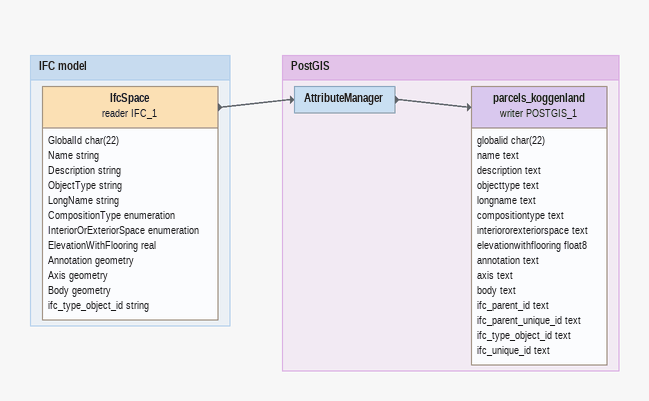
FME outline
Bookmark: IFC model
IfcSpace (reader IFC_1)
    attributes: GlobalId char(22), Name string, Description string, ObjectType string, LongName string, CompositionType enumeration, InteriorOrExteriorSpace enumeration, ElevationWithFlooring real, Annotation geometry, Axis geometry, Body geometry, ifc_type_object_id string
    -> AttributeManager

Bookmark: PostGIS
AttributeManager
    -> parcels_koggenland (writer POSTGIS_1)
parcels_koggenland (writer POSTGIS_1)
    attributes: globalid char(22), name text, description text, objecttype text, longname text, compositiontype text, interiororexteriorspace text, elevationwithflooring float8, annotation text, axis text, body text, ifc_parent_id text, ifc_parent_unique_id text, ifc_type_object_id text, ifc_unique_id text
